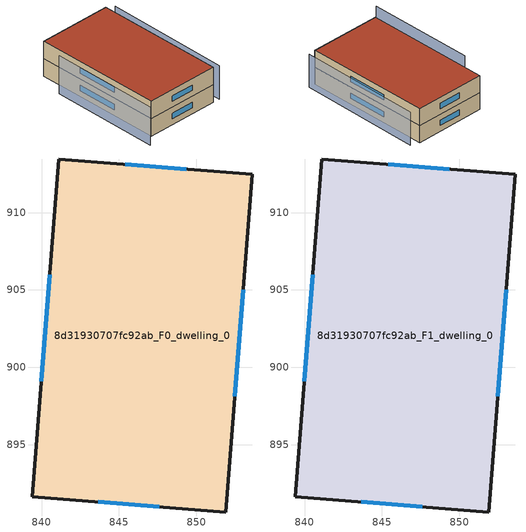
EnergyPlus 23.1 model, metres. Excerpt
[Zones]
8d31930707fc92ab_F0_dwelling_0
 floor ground (EU_floor_Construction): 853.62,912.48 851.9,890.64 839.39,891.63 841.11,913.47 z0
 wall outside (EU_wall_Construction): 839.39,891.63 851.9,890.64 853.62,912.48 841.11,913.47 839.39,891.63 z0:3
 window (EU_Window_Construction): 843.68,891.29 847.62,890.98 / 840.52,905.99 839.98,899.11 / 849.34,912.82 845.4,913.13 / 852.49,898.12 853.03,905.01 z1.03:1.97
8d31930707fc92ab_F1_dwelling_0
 floor to 8d31930707fc92ab_F0_dwelling_0 (EU_floor_Construction): 853.62,912.48 851.9,890.64 839.39,891.63 841.11,913.47 z3
 wall outside (EU_wall_Construction): 839.39,891.63 851.9,890.64 853.62,912.48 841.11,913.47 839.39,891.63 z3:6
 window (EU_Window_Construction): 843.68,891.29 847.62,890.98 / 840.52,905.99 839.98,899.11 / 849.34,912.82 845.4,913.13 / 852.49,898.12 853.03,905.01 z4.03:4.97
 roof outside (EU_roof_Construction): 851.9,890.64 853.62,912.48 841.11,913.47 839.39,891.63 z6
shading: 839.16,908.83 837.58,890.29 z0:6.5; 853.05,890.49 855,911.86 z0:5.8
[Building]
EU S2 Campaign: North Axis=0; Terrain=City; Solar Distribution=FullExterior
[Site:Location]
Cape.Town.Intl.AP: Latitude=-33.965; Longitude=18.602; Time Zone=2; Elevation=46
[SizingPeriod:WeatherFileDays]
AnnualSizingPeriod: Begin Month=1; Begin Day of Month=1; End Month=12; End Day of Month=31; Day of Week for Start Day=Monday; Use Weather File Daylight Saving Period=No; Use Weather File Rain and Snow Indicators=No
[MATERIAL]
EU_InternalMass_Material: Roughness=MediumRough; Thickness=0.1; Conductivity=1; Density=1800; Specific Heat=900; Thermal Absorptance=0.9; Solar Absorptance=0.7; Visible Absorptance=0.7
[MATERIAL:NOMASS] Roughness=MediumRough; Thermal Absorptance=0.9; Solar Absorptance=0.7; Visible Absorptance=0.7
Name | Thermal Resistance
EU_wall_NoMass | 0.493876
EU_roof_NoMass | 0.449382
EU_floor_NoMass | 1.25
[WINDOWMATERIAL:SIMPLEGLAZINGSYSTEM]
EU_Window_SimpleGlazing: UFactor=4.4; Solar Heat Gain Coefficient=0.85; Visible Transmittance=0.85
[CONSTRUCTION]
EU_wall_Construction: EU_wall_NoMass
EU_roof_Construction: EU_roof_NoMass
EU_floor_Construction: EU_floor_NoMass
EU_Window_Construction: EU_Window_SimpleGlazing
EU_InternalMass_Construction: EU_InternalMass_Material
[ZONE] Type=1; Multiplier=1; Ceiling Height=autocalculate; Volume=824.605; Floor Area=autocalculate; Part of Total Floor Area=Yes
8d31930707fc92ab_F0_dwelling_0; 8d31930707fc92ab_F1_dwelling_0
[INTERNALMASS] Construction=EU_InternalMass_Construction; Surface Area=274.868
Name | Zone or ZoneList
8d31930707fc92ab_F0_dwelling_0_EU_InternalMass | 8d31930707fc92ab_F0_dwelling_0
8d31930707fc92ab_F1_dwelling_0_EU_InternalMass | 8d31930707fc92ab_F1_dwelling_0
[OTHEREQUIPMENT] Fuel Type=Electricity; Design Level Calculation Method=Watts/Area; Power per Zone Floor Area=1; Fraction Latent=0; Fraction Radiant=0; Fraction Lost=0; Carbon Dioxide Generation Rate=0; EndUse Subcategory=EU_Step8_InternalGains
Name | Zone or ZoneList or Space or SpaceList | Schedule
EU_Step8_InternalGain_8d31930707fc92ab_F0_dwelling_0_f000 | 8d31930707fc92ab_F0_dwelling_0 | EU_Step8_GainSchedule_8d31930707fc92ab_F0_dwelling_0_f000
EU_Step8_InternalGain_8d31930707fc92ab_F1_dwelling_0_f000 | 8d31930707fc92ab_F1_dwelling_0 | EU_Step8_GainSchedule_8d31930707fc92ab_F1_dwelling_0_f000
[ZONEVENTILATION:DESIGNFLOWRATE] Schedule=EU_AlwaysOn; Design Flow Rate Calculation Method=AirChanges/Hour; Air Changes per Hour=0.64; Ventilation Type=Natural; Fan Pressure Rise=0; Fan Total Efficiency=1; Constant Term Coefficient=1; Temperature Term Coefficient=0; Velocity Term Coefficient=0; Velocity Squared Term Coefficient=0; Minimum Indoor Temperature=-100; Maximum Indoor Temperature=100; Delta Temperature=-100; Minimum Outdoor Temperature=-100; Maximum Outdoor Temperature=100; Maximum Wind Speed=40
Name | Zone or ZoneList or Space or SpaceList
EU_ConstantAir_8d31930707fc92ab_F0_dwelling_0 | 8d31930707fc92ab_F0_dwelling_0
EU_ConstantAir_8d31930707fc92ab_F1_dwelling_0 | 8d31930707fc92ab_F1_dwelling_0
[HVACTEMPLATE:THERMOSTAT] Constant Heating Setpoint=20; Constant Cooling Setpoint=50
EU_HeatOnly_8d31930707fc92ab_F0_dwelling_0; EU_HeatOnly_8d31930707fc92ab_F1_dwelling_0
[HVACTEMPLATE:ZONE:IDEALLOADSAIRSYSTEM] System Availability Schedule=EU_AlwaysOn; Maximum Heating Supply Air Temperature=50; Minimum Cooling Supply Air Temperature=13; Maximum Heating Supply Air Humidity Ratio=0.0156; Minimum Cooling Supply Air Humidity Ratio=0.0077; Heating Limit=NoLimit; Cooling Limit=NoLimit; Heating Availability Schedule=EU_AlwaysOn; Cooling Availability Schedule=EU_CoolingOff; Dehumidification Control Type=ConstantSensibleHeatRatio; Cooling Sensible Heat Ratio=0.7; Dehumidification Setpoint=60; Humidification Control Type=None; Humidification Setpoint=30; Outdoor Air Method=None; Outdoor Air Flow Rate per Person=0.00944; Outdoor Air Flow Rate per Zone Floor Area=0; Outdoor Air Flow Rate per Zone=0; Demand Controlled Ventilation Type=None; Outdoor Air Economizer Type=NoEconomizer; Heat Recovery Type=None; Sensible Heat Recovery Effectiveness=0.7; Latent Heat Recovery Effectiveness=0.65
Name | Template Thermostat
8d31930707fc92ab_F0_dwelling_0 | EU_HeatOnly_8d31930707fc92ab_F0_dwelling_0
8d31930707fc92ab_F1_dwelling_0 | EU_HeatOnly_8d31930707fc92ab_F1_dwelling_0
[SIZING:ZONE] Zone Cooling Design Supply Air Temperature Input Method=SupplyAirTemperature; Zone Cooling Design Supply Air Temperature=13; Zone Heating Design Supply Air Temperature Input Method=SupplyAirTemperature; Zone Heating Design Supply Air Temperature=50; Zone Cooling Design Supply Air Humidity Ratio=0.008; Zone Heating Design Supply Air Humidity Ratio=0.008; Cooling Design Air Flow Method=DesignDay; Cooling Design Air Flow Rate=0; Cooling Minimum Air Flow per Zone Floor Area=0.000762; Cooling Minimum Air Flow=0; Cooling Minimum Air Flow Fraction=0.2; Heating Design Air Flow Method=DesignDay; Heating Design Air Flow Rate=0; Heating Maximum Air Flow per Zone Floor Area=0.002032; Heating Maximum Air Flow=0.141576; Heating Maximum Air Flow Fraction=0.3; Account for Dedicated Outdoor Air System=No; Dedicated Outdoor Air System Control Strategy=NeutralSupplyAir; Dedicated Outdoor Air Low Setpoint Temperature for Design=autosize; Dedicated Outdoor Air High Setpoint Temperature for Design=autosize; Zone Load Sizing Method=Sensible Load Only No Latent Load; Zone Latent Cooling Design Supply Air Humidity Ratio Input Method=HumidityRatioDifference; Zone Cooling Design Supply Air Humidity Ratio Difference=0.005; Zone Latent Heating Design Supply Air Humidity Ratio Input Method=HumidityRatioDifference; Zone Humidification Design Supply Air Humidity Ratio Difference=0.005
8d31930707fc92ab_F0_dwelling_0; 8d31930707fc92ab_F1_dwelling_0
[SCHEDULE:CONSTANT]
Name | Hourly Value
EU_AlwaysOn | 1
EU_CoolingOff | 0
[SCHEDULE:FILE] Column Number=1; Rows to Skip at Top=0; Number of Hours of Data=8760; Column Separator=Comma; Interpolate to Timestep=No; Minutes per Item=60; Adjust Schedule for Daylight Savings=Yes
Name | File
EU_Step8_GainSchedule_8d31930707fc92ab_F0_dwelling_0_f000 | ../../schedules/8d31930707fc92ab/8d31930707fc92ab_F0_dwelling_0_f000_gain.csv
EU_Step8_GainSchedule_8d31930707fc92ab_F1_dwelling_0_f000 | ../../schedules/8d31930707fc92ab/8d31930707fc92ab_F1_dwelling_0_f000_gain.csv
